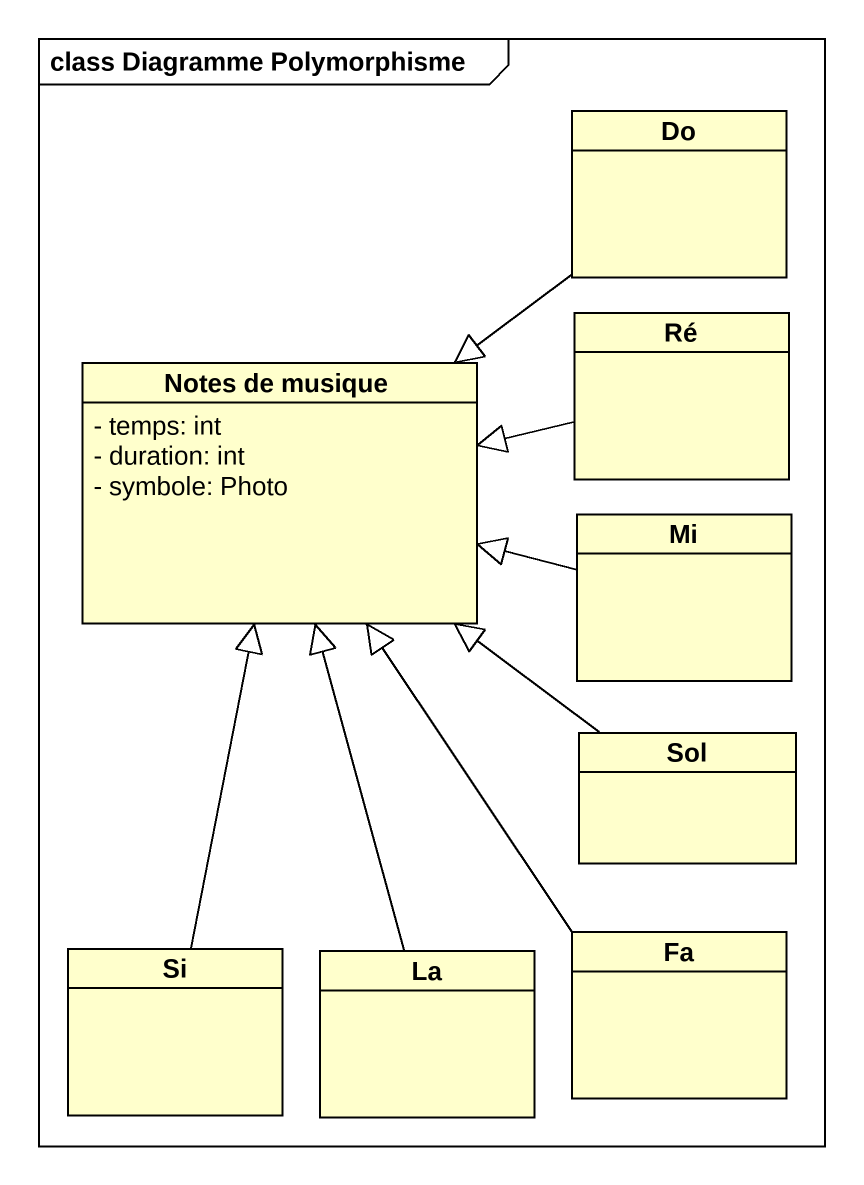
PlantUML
@startuml
mainframe class Diagramme Polymorphisme
hide circle
hide empty members
skinparam classAttributeIconSize 0
class Do
class Ré
class "Notes de musique" as Notes_de_musique {
  - temps: int
  - duration: int
  - symbole: Photo
}
class Mi
class Sol
class Si
class La
class Fa
Do --|> Notes_de_musique
Ré -left-|> Notes_de_musique
Mi -left-|> Notes_de_musique
Sol -up-|> Notes_de_musique
Si -up-|> Notes_de_musique
La -up-|> Notes_de_musique
Fa -up-|> Notes_de_musique
@enduml
